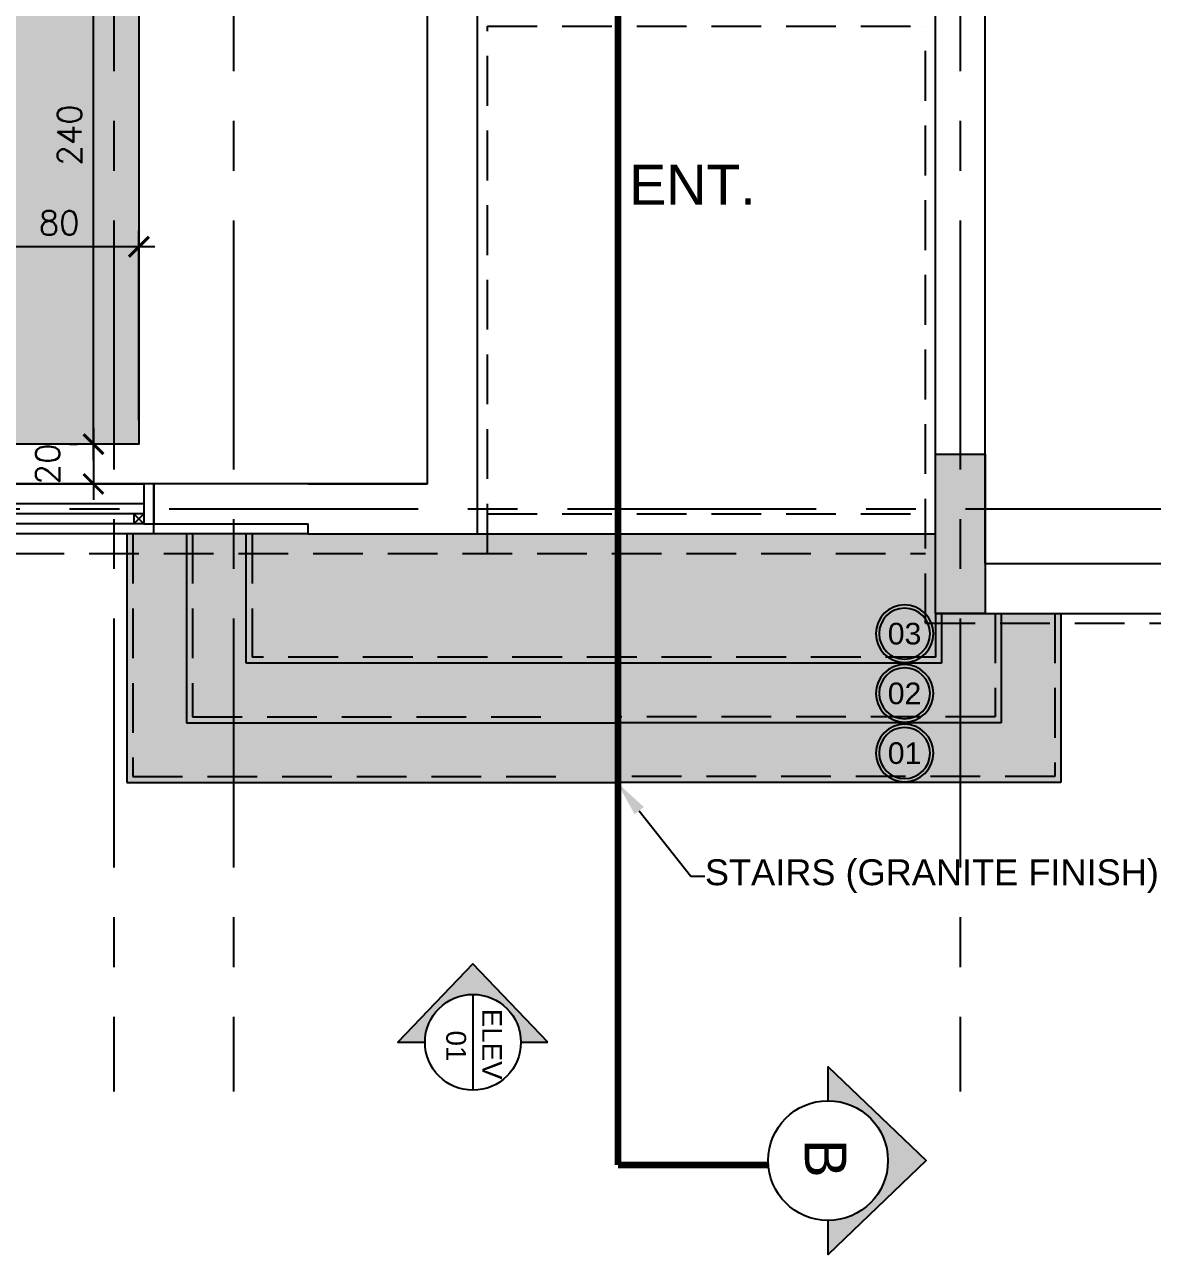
# Model space of a CAD drawing. Header units: centimetres. Extents: x -2093 to 2270, y -944 to 3084.
# Drawn here: x -1442 to -876, y 441 to 1059 of the extents above; entities that cross this region are included whole.
import ezdxf
from ezdxf import colors
from ezdxf.entities.mleader import LeaderData, LeaderLine
from ezdxf.enums import TextEntityAlignment as Align
from ezdxf.math import Vec2, Vec3

# ---------------------------------------------------------------- set-up
doc = ezdxf.new("R2010")
doc.units = ezdxf.units.CM
doc.header["$LTSCALE"] = 100
doc.header["$MEASUREMENT"] = 0
for name, pattern in [('A0-01 FLOOR PLANS$0$HIDDEN', [0.375, 0.25, -0.125]), ('GRID$0$GRID$0$XREF GRID$0$GRIDS$0$CENTER', [2, 1.25, -0.25, 0.25, -0.25]), ('XREF CUTTING LINES$0$ACAD_ISO10W100', [18, 12, -3, 0, -3]), ('XREF CUTTING LINES$0$DASHDOT', [1, 0.5, -0.25, 0, -0.25])]:
    doc.linetypes.add(name, pattern=pattern)
for name, color, linetype in [('A0-01 FLOOR PLANS$0$ARROW INDICATOR', 4, 'Continuous'), ('A0-01 FLOOR PLANS$0$HATCH', 8, 'Continuous'), ('A0-01 FLOOR PLANS$0$HIDDEN -03', 8, 'A0-01 FLOOR PLANS$0$HIDDEN'), ('A0-01 FLOOR PLANS$0$LVL', 2, 'Continuous'), ('A0-01 FLOOR PLANS$0$NUMBERS', 1, 'Continuous'), ('A0-01 FLOOR PLANS$0$STAIRS', 4, 'Continuous'), ('A0-01 FLOOR PLANS$0$TEXT', 3, 'Continuous'), ('A0-01 FLOOR PLANS$0$WALL-01', 7, 'Continuous'), ('A0-01 FLOOR PLANS$0$WALL-03', 2, 'Continuous'), ('A0-01 FLOOR PLANS$0$WALL-04', 1, 'Continuous'), ('A0-01 FLOOR PLANS$0$WINDOW', 1, 'Continuous'), ('DIM IN', 1, 'Continuous'), ('FURNITURE', 111, 'Continuous'), ('GRID$0$XREF GRID', 11, 'GRID$0$GRID$0$XREF GRID$0$GRIDS$0$CENTER'), ('HATCH', 8, 'Continuous'), ('ID_Ceiling_01', 161, 'Continuous'), ('XREF CUTTING LINES$0$ELEV', 2, 'XREF CUTTING LINES$0$ACAD_ISO10W100'), ('XREF CUTTING LINES$0$SECTION LINE', 6, 'XREF CUTTING LINES$0$DASHDOT'), ('XREF CUTTING LINES$0$WALL SECT LINE', 6, 'XREF CUTTING LINES$0$DASHDOT'), ('XREF GF COL$0$COLUMN', 6, 'Continuous'), ('XREF GF COL$0$COLUMN HATCH', 201, 'Continuous')]:
    doc.layers.add(name, color=color, linetype=linetype)
doc.styles.add('22', font='romans.shx')
doc.styles.add('A0-01 FLOOR PLANS$0$02-Ground$0$ATTRIBUTE', font='ROMANS.shx')
doc.styles.add('A0-01 FLOOR PLANS$0$ART', font='arial.ttf')
doc.styles.add('A0-01 FLOOR PLANS$0$ART-PS-1', font='arial.ttf', dxfattribs={"height": 20})
doc.styles.add('A0-01 FLOOR PLANS$0$GRIDS$0$20', font='romans.shx')
doc.styles.add('XREF CUTTING LINES$0$ART', font='arial.ttf')
doc.styles.add('XREF CUTTING LINES$0$ART-PS-1', font='arial.ttf', dxfattribs={"height": 20})
doc.dimstyles.new('100', dxfattribs={"dimtxt": 12, "dimasz": 10, "dimexe": 8, "dimexo": 12, "dimgap": 6, "dimtad": 1, "dimdec": 0, "dimzin": 0, "dimdsep": 46, "dimtxsty": '22', "dimblk": 'ARCHTICK', "dimcen": 30, "dimdle": 8, "dimclrd": 1, "dimclre": 1, "dimclrt": 2, "dimadec": 0, "dimazin": 0, "dimtfac": 1, "dimtdec": 0, "dimtmove": 2, "dimatfit": 3, "dimldrblk": 'OBLIQUE', "dimfxl": 100, "dimtolj": 1, "dimtzin": 0, "dimarcsym": 0})

# ---------------------------------------------------------------- blocks, each defined once
blk = doc.blocks.new('A0-01 FLOOR PLANS$0$W02')
at = {"layer": 'A0-01 FLOOR PLANS$0$WINDOW'}
for p, q in [((-1827.500000000025, 660.0000000000057), (-1597.500000000025, 660.0000000000057)), ((-1597.500000000025, 650.0000000000057), (-1827.500000000025, 650.0000000000057)), ((-1715.000000000025, 650.0000021824483), (-1710.000000000025, 645.0000000000057)), ((-1715.000000000025, 640.0000000000055), (-1715.000000000025, 650.0000000000057)), ((-1710.000000000025, 650.0000000000057), (-1715.000000000025, 645.0000000000056)), ((-1710.000000000025, 640.0000000000055), (-1710.000000000025, 650.0000000000057)), ((-1597.500000000025, 645.0000000000057), (-1827.500000000025, 645.0000000000057)), ((-1827.500000000025, 645.0000000000056), (-1822.500000000025, 640.0000000000057)), ((-1822.500000000025, 645.0000000000057), (-1827.500000000025, 640.0000000000057)), ((-1822.500000000025, 645.0000000000057), (-1822.500000000025, 640.0000000000057)), ((-1715.000000000025, 645.0000000000056), (-1710.000000000025, 640.0000000000057)), ((-1710.000000000025, 645.0000000000057), (-1715.000000000025, 640.0000000000057)), ((-1602.500000000025, 645.0000000000056), (-1597.500000000025, 640.0000000000057)), ((-1597.500000000025, 645.0000000000057), (-1602.500000000025, 640.0000000000057)), ((-1602.500000000025, 645.0000000000056), (-1602.500000000025, 640.0000000000057)), ((-1597.500000000025, 640.0000000000057), (-1827.500000000025, 640.0000000000057))]:
    blk.add_line(p, q, dxfattribs=at)
for points in [[(-1832.500000000025, 640.0000000000057), (-1827.500000000025, 640.0000000000057), (-1827.500000000025, 660.0000000000057), (-1832.500000000025, 660.0000000000057)], [(-1597.500000000025, 640.0000000000057), (-1592.500000000025, 640.0000000000057), (-1592.500000000025, 660.0000000000057), (-1597.500000000025, 660.0000000000057)]]:
    blk.add_lwpolyline(points, close=True, dxfattribs=at)
blk = doc.blocks.new('XREF CUTTING LINES')
at = {"layer": 'XREF CUTTING LINES$0$ELEV'}
h = blk.add_hatch(color=251, dxfattribs=at)
edge = h.paths.add_edge_path()
edge.add_line((-1179.553001073057, 547.5089298738749), (-1193.175697260544, 547.5089298738749))
edge.add_ellipse((-1217.242223045456, 547.5089298738749), major_axis=(-17.01760358211501, 17.01760358211502), ratio=0.9999999999999889, start_angle=225.0000000000003, end_angle=405.0000000000003)
edge.add_line((-1241.308748830375, 547.5089298738749), (-1254.931445017878, 547.5089298738749))
edge.add_line((-1254.93144501787, 547.5089298738749), (-1217.242223045448, 586.891165150871))
edge.add_line((-1217.242223045448, 586.891165150871), (-1179.553001073057, 547.5089298738749))
at = {"layer": 'XREF CUTTING LINES$0$SECTION LINE'}
h = blk.add_hatch(color=251, dxfattribs=at)
edge = h.paths.add_edge_path()
edge.add_line((-1038.915229019428, 535.1856537773255), (-1038.915229019428, 518.1572835429663))
edge.add_ellipse((-1038.915229019428, 488.0741263118267), major_axis=(21.27200447764375, -21.27200447764378), ratio=0.9999999999999887, start_angle=-45.000000000000284, end_angle=134.9999999999997, ccw=False)
edge.add_line((-1038.915229019428, 457.9909690806775), (-1038.915229019428, 440.9625988463087))
edge.add_line((-1038.915229019428, 440.9625988463085), (-989.6874349231832, 488.0741263118363))
edge.add_line((-989.6874349231825, 488.0741263118267), (-1038.915229019427, 535.1856537773256))
at = {"layer": 'XREF CUTTING LINES$0$ELEV', "color": 2, "linetype": 'Continuous'}
blk.add_line((-1217.242223045456, 571.5754556587914), (-1217.242223045456, 523.4424040889596), dxfattribs=at)
for points in [[(-1179.553001073049, 547.5089298738749), (-1217.242223045448, 586.891165150871), (-1254.931445017863, 547.5089298738749), (-1241.308748830372, 547.5089298738749)], [(-1193.17569726054, 547.5089298738749), (-1179.553001073049, 547.5089298738749)]]:
    blk.add_lwpolyline(points, dxfattribs=at)
blk.add_circle((-1217.242223045456, 547.5089298738749), 24.06652578491579, dxfattribs=at)
at = {"layer": 'XREF CUTTING LINES$0$SECTION LINE', "color": 2, "linetype": 'Continuous'}
blk.add_lwpolyline([(-1038.915229019428, 518.1572835429663), (-1038.915229019428, 535.1856537773351), (-989.6874349231825, 488.0741263118267), (-1038.915229019428, 440.9625988463085), (-1038.915229019428, 457.9909690806775)], dxfattribs=at)
blk.add_circle((-1038.915229019428, 488.0741263118267), 30.08315723114473, dxfattribs=at)
at = {"layer": 'XREF CUTTING LINES$0$WALL SECT LINE', "const_width": 3.317877843354462}
for points in [[(-1068.91760389405, 2787.387445794906), (-1144.443390814088, 2787.387445794906), (-1144.443390814383, 485.8709806342961)], [(-1144.443390814088, 485.8709806342961), (-1068.91760389405, 485.8709806342961)]]:
    blk.add_lwpolyline(points, dxfattribs=at)
at = {"layer": 'XREF CUTTING LINES$0$ELEV', "style": 'XREF CUTTING LINES$0$ART-PS-1'}
for s, p in [('ELEV', (-1207.613572238548, 546.5760815533283)), ('01', (-1225.662827706396, 545.6779460530843))]:
    blk.add_text(s, height=9.953633530063387, rotation=270, dxfattribs=at).set_placement(p, align=Align.MIDDLE_CENTER)
at = {"layer": 'XREF CUTTING LINES$0$SECTION LINE', "color": 2, "style": 'XREF CUTTING LINES$0$ART'}
blk.add_text('B', height=20.90263041312467, rotation=270, dxfattribs=at).set_placement((-1040.124760361306, 489.2566208240318), align=Align.MIDDLE_CENTER)
blk = doc.blocks.new('XREF GF COL')
at = {"layer": 'XREF GF COL$0$COLUMN HATCH'}
blk.add_hatch(color=256, dxfattribs=at).paths.add_polyline_path([(-11269.69592813422, 843.0000000000057), (-11294.69592813422, 843.0000000000057), (-11294.69592813422, 763.0000000000057), (-11269.69592813422, 763.0000000000057)])
at = {"layer": 'XREF GF COL$0$COLUMN'}
blk.add_lwpolyline([(-11294.69592813422, 843.0000000000057), (-11269.69592813422, 843.0000000000057), (-11269.69592813422, 763.0000000000057), (-11294.69592813422, 763.0000000000057)], close=True, dxfattribs=at)
blk = doc.blocks.new('GRID')
at = {"layer": 'GRID$0$XREF GRID'}
for p, q in [((-1397.500000000025, 2960.330839352368, 0.00248619643663347), (-1397.500000000025, 522.762848807519, -0.00167551085159826)), ((-1337.500000000025, 2960.330839349383), (-1337.500000000025, 522.7628488045343, -0.00416170728823173)), ((-972.5000000000261, 2960.330839349384, 0.00416170728823173), (-972.5000000000261, 522.7628488045357)), ((-1969.804241438601, 815.5000000000416), (-230.2361929991453, 815.5000000000407))]:
    blk.add_line(p, q, dxfattribs=at)
blk = doc.blocks.new('A0-01 FLOOR PLANS$0$02-Ground$0$A$C4F2068BA')
for p, q in [((0.4000000372320756, 0.6374428982243843), (0.4000000372320756, 0.1625566975845287)), ((1.815603450622268, 0.3999997979044565), (0.1625569369121478, 0.3999997979044565))]:
    blk.add_line(p, q)
at = {"color": 8, "const_width": 0.2}
for points in [[(0.4000000372320756, 0.4999997979102773, -0.4142135623730951), (0.5000000372233444, 0.3999997979044565, -0.4142135623730737)], [(0.4000000372320756, 0.2999997978986357, -0.4142135623730951), (0.3000000372262548, 0.3999997979044565, -0.4142135623730737)]]:
    blk.add_lwpolyline(points, format="xyb", dxfattribs=at)
blk.add_circle((0.4000000372320756, 0.3999997979044565), 0.2)
blk = doc.blocks.new('A0-01 FLOOR PLANS$0$02-Ground$0$123')
at = {"ltscale": 0.1}
blk.add_blockref('A0-01 FLOOR PLANS$0$02-Ground$0$A$C4F2068BA', (-0.4000000372320756, -0.3999997979044565), dxfattribs=at)
blk = doc.blocks.new('A0-01 FLOOR PLANS$0$02-Ground$0$LEVEL- PLAN')
at = {"layer": 'A0-01 FLOOR PLANS$0$LVL', "ltscale": 0.1}
blk.add_blockref('A0-01 FLOOR PLANS$0$02-Ground$0$123', (7.275957614183426e-12, -7.275957614183426e-12), dxfattribs=at)
at = {"layer": 'A0-01 FLOOR PLANS$0$LVL', "ltscale": 0.1, "style": 'A0-01 FLOOR PLANS$0$02-Ground$0$ATTRIBUTE', "width": 0.8, "flags": 4}
blk.add_attdef('%%P0.00', (0.2027841417951244, 0.09261878275742319), '', height=0.25, dxfattribs=at)
blk.add_attdef('LVL', text='', height=0.25, dxfattribs=at).set_placement((0.7450624139863216, -0.3271430782544904), align=Align.CENTER)
blk = doc.blocks.new('A0-01 FLOOR PLANS$0$NUMBER')
at = {"layer": 'A0-01 FLOOR PLANS$0$NUMBERS'}
blk.add_circle((0, 0), 65, dxfattribs=at)
at = {"layer": 'A0-01 FLOOR PLANS$0$NUMBERS', "color": 8}
blk.add_circle((0, 0), 57.5, dxfattribs=at)
blk = doc.blocks.new('A0-01 FLOOR PLANS$0$OUTDOOR')
at = {"layer": 'A0-01 FLOOR PLANS$0$STAIRS'}
for p, q in [((-1391.116348528466, 803.0000000000407), (-1391.116348528466, 677.9999999999939)), ((-1361.116348528466, 803.0000000000407), (-1361.116348528466, 708.000000000017)), ((-1331.116348528466, 738.000000000017), (-1331.116348528466, 803.0000000000405)), ((-982, 763.0000000000057), (-982, 738.0000000000405)), ((-952.0000000000005, 763.000000000008), (-952, 708.0000000000405)), ((-922, 763.0000000000105), (-922, 678.000000000017)), ((-982, 738.0000000000405), (-1331.116348528466, 738.000000000017)), ((-1361.116348528466, 708.000000000017), (-1144.851945433347, 708.000000000017)), ((-952, 708.0000000000405), (-1144.851945433324, 708.000000000017)), ((-1391.116348528466, 678.0000000000055), (-1144.851945433324, 677.9999999999939)), ((-922, 678.0000000000289), (-1144.851945433347, 677.9999999999939))]:
    blk.add_line(p, q, dxfattribs=at)
at = {"layer": 'A0-01 FLOOR PLANS$0$STAIRS', "color": 8, "linetype": 'A0-01 FLOOR PLANS$0$HIDDEN'}
for p, q in [((-1388.116348528466, 803.0000000000408), (-1388.116348528466, 681.0000000000282)), ((-1358.116348528466, 803.0000000000407), (-1358.116348528466, 711.00000000004)), ((-1328.116348528466, 803.0000000000406), (-1328.116348528466, 741.0000000000173)), ((-985, 763.0000000000057), (-985, 741.0000000000402)), ((-955.0000000000005, 763.000000000008), (-955, 711.0000000000401)), ((-925, 763.0000000000105), (-925, 681.0000000000284)), ((-985, 741.0000000000402), (-1328.116348528466, 741.0000000000173)), ((-1358.116348528466, 711.00000000004), (-1171.264403095142, 711.0000000000173)), ((-955, 711.0000000000401), (-1144.851945433324, 711.000000000017)), ((-1388.116348528466, 681.0000000000282), (-1171.264403095119, 680.9999999999941)), ((-925, 681.0000000000284), (-1144.851945433347, 680.9999999999939))]:
    blk.add_line(p, q, dxfattribs=at)
at = {"layer": 'A0-01 FLOOR PLANS$0$STAIRS', "color": 8}
blk.add_lwpolyline([(-1215, 803.0000000000057), (-985, 803.0000000000057)], dxfattribs=at)
blk = doc.blocks.new('_ARCHTICK')
at = {"color": 0, "linetype": 'ByBlock', "const_width": 0.15}
blk.add_lwpolyline([(-0.5, -0.5), (0.5, 0.5)], dxfattribs=at)
blk = doc.blocks.new('*D42')
at = {"layer": 'DIM IN', "color": 1, "lineweight": -2, "transparency": 16777216}
for p, q in [((-1465, 920.0000000000057), (-1465, 955.1357413199925)), ((-1385, 860.0000000000057), (-1385, 955.1357413199925)), ((-1377, 947.1357413199925), (-1473, 947.1357413199925))]:
    blk.add_line(p, q, dxfattribs=at)
at = {"layer": 'DIM IN', "color": 1, "lineweight": -2, "transparency": 16777216, "xscale": 10, "yscale": 10, "zscale": 10, "rotation": 180}
blk.add_blockref('_ARCHTICK', (-1465, 947.1357413199925), dxfattribs=at)
at = {"layer": 'DIM IN', "color": 1, "lineweight": -2, "transparency": 16777216, "xscale": 10, "yscale": 10, "zscale": 10}
blk.add_blockref('_ARCHTICK', (-1385, 947.1357413199925), dxfattribs=at)
at = {"layer": 'DIM IN', "color": 2, "transparency": 16777216, "insert": (-1425, 959.1357413199925), "char_height": 12, "attachment_point": 5, "style": '22'}
blk.add_mtext('\\A1;80', dxfattribs=at)
blk = doc.blocks.new('_OBLIQUE')
at = {"color": 0, "linetype": 'ByBlock'}
blk.add_line((-0.5, -0.5), (0.5, 0.5), dxfattribs=at)
blk = doc.blocks.new('*D45')
at = {"layer": 'DIM IN', "color": 1, "lineweight": -2, "transparency": 16777216}
for p, q in [((-1407.811259924984, 840.0000000000063), (-1407.811259924984, 1096.000000000006)), ((-1397, 1088.000000000006), (-1415.811259924984, 1088.000000000006)), ((-1397, 848.0000000000063), (-1415.811259924984, 848.0000000000063))]:
    blk.add_line(p, q, dxfattribs=at)
at = {"layer": 'DIM IN', "color": 1, "lineweight": -2, "transparency": 16777216, "xscale": 10, "yscale": 10, "zscale": 10}
for p, rotation in [((-1407.811259924984, 1088.000000000006), 90), ((-1407.811259924984, 848.0000000000063), 270)]:
    blk.add_blockref('_ARCHTICK', p, dxfattribs=dict(at, rotation=rotation))
at = {"layer": 'DIM IN', "color": 2, "transparency": 16777216, "insert": (-1419.811259924983, 1003.300514504375), "char_height": 12, "attachment_point": 5, "rotation": 90, "style": '22'}
blk.add_mtext('\\A1;240', dxfattribs=at)
blk = doc.blocks.new('*D65')
at = {"layer": 'DIM IN', "color": 1, "lineweight": -2, "transparency": 16777216}
for p, q in [((-1407.811259924984, 856.0000000000061), (-1407.811259924984, 820.0000000000061)), ((-1419.811259924983, 848.0000000000061), (-1415.811259924984, 848.0000000000061)), ((-1419.811259924983, 828.0000000000061), (-1415.811259924984, 828.0000000000061))]:
    blk.add_line(p, q, dxfattribs=at)
at = {"layer": 'DIM IN', "color": 1, "lineweight": -2, "transparency": 16777216, "xscale": 10, "yscale": 10, "zscale": 10}
for p, rotation in [((-1407.811259924984, 848.0000000000061), 90), ((-1407.811259924984, 828.0000000000061), 270)]:
    blk.add_blockref('_ARCHTICK', p, dxfattribs=dict(at, rotation=rotation))
at = {"layer": 'DIM IN', "color": 2, "transparency": 16777216, "insert": (-1430.811259924984, 838.0000000000064), "char_height": 12, "attachment_point": 5, "rotation": 90, "style": '22'}
blk.add_mtext('\\A1;20', dxfattribs=at)
blk = doc.blocks.new('A0-01 FLOOR PLANS')
at = {"layer": 'A0-01 FLOOR PLANS$0$HATCH'}
h = blk.add_hatch(dxfattribs=at)
h.set_pattern_fill('DOTS', color=8, scale=50)
h.set_pattern_definition([(0, (0, 0), (1.5625, 3.125), [0, -3.125])])
h.paths.add_polyline_path([(-1391.116348528466, 803.0000000000055), (-985, 803.0000000000055), (-985, 763.0000000000055), (-922, 763.0000000000109), (-922, 678.0000000000291), (-1391.116348528466, 678.0000000000291)])
at = {"layer": 'A0-01 FLOOR PLANS$0$HIDDEN -03'}
for p, q in [((-1210, 793.0000000000055), (-1210, 1058.000000000005)), ((-1210, 1058.000000000005), (-990, 1058.000000000006)), ((-990, 758.0000000000055), (-990, 1058.000000000006)), ((-1210, 813.0000000000055), (-990, 813.0000000000055)), ((-1784.999999999996, 793.0000000000055), (-990, 793.0000000000055)), ((-990, 758.0000000000055), (-834.9999999999999, 758.0000000000055))]:
    blk.add_line(p, q, dxfattribs=at)
at = {"layer": 'A0-01 FLOOR PLANS$0$WALL-01'}
for p, q in [((-960, 788.0000000000055), (-960.0000000000005, 1438.000000000005)), ((-1240, 828.0000000000055), (-1240, 1088.000000000005)), ((-1215, 803.0000000000055), (-1215, 1063.000000000005)), ((-985, 763.0000000000055), (-985, 1063.000000000005)), ((-1300, 828.0000000000055), (-1377.5, 828.0000000000055)), ((-1377.5, 828.0000000000055), (-1377.5, 808.0000000000055)), ((-1300, 828.0000000000055), (-1240, 828.0000000000055)), ((-1377.5, 808.0000000000055), (-1300, 808.0000000000055)), ((-1300, 803.0000000000055), (-1300, 808.0000000000055)), ((-1300, 803.0000000000055), (-1215, 803.0000000000055)), ((-960, 788.0000000000055), (-694.9999999999999, 788.0000000000055)), ((-985, 763.0000000000055), (-694.9999999999999, 763.0000000000055))]:
    blk.add_line(p, q, dxfattribs=at)
at = {"layer": 'A0-01 FLOOR PLANS$0$WALL-03'}
for p, q in [((-1377.5, 803.0000000000055), (-1377.5, 808.0000000000055)), ((-1377.5, 803.0000000000055), (-1617.5, 803.0000000000055)), ((-1300, 803.0000000000055), (-1377.5, 803.0000000000055))]:
    blk.add_line(p, q, dxfattribs=at)
at = {"layer": 'A0-01 FLOOR PLANS$0$WALL-04'}
blk.add_line((-1215, 803.0000000000055), (-985, 803.0000000000055), dxfattribs=at)
at = {"layer": 'A0-01 FLOOR PLANS$0$LVL'}
ref = blk.add_blockref('A0-01 FLOOR PLANS$0$02-Ground$0$LEVEL- PLAN', (-1122.580199980208, 934.8682387565468), dxfattribs=dict(at, xscale=47.80922768457422, yscale=47.80922768457422, zscale=47.80922768457422, rotation=359.9470003599919))
ref.add_attrib('%%P0.00', '+60.0', (-1112.881154908117, 939.2873013618155), dxfattribs={"layer": '0', "ltscale": 0.1, "height": 11.95230692114356, "rotation": 359.9470003600083, "style": 'A0-01 FLOOR PLANS$0$GRIDS$0$20'})
ref.add_attrib('LVL', 'FFL.', dxfattribs={"layer": '0', "ltscale": 0.1, "height": 11.95230692114356, "rotation": 359.9470003600083, "style": 'A0-01 FLOOR PLANS$0$GRIDS$0$20'}).set_placement((-1086.973824334602, 919.1948376204273), align=Align.CENTER)
ref = blk.add_blockref('A0-01 FLOOR PLANS$0$02-Ground$0$LEVEL- PLAN', (-1264.42176712449, 639.1745036720858), dxfattribs=dict(at, xscale=47.80922768457422, yscale=47.80922768457422, zscale=47.80922768457422, rotation=359.9470003599919))
ref.add_attrib('%%P0.00', '+15.0', (-1254.722722052398, 643.5935662773536), dxfattribs={"layer": '0', "ltscale": 0.1, "height": 11.95230692114356, "rotation": 359.9470003600083, "style": 'A0-01 FLOOR PLANS$0$GRIDS$0$20'})
ref.add_attrib('LVL', 'FFL.', dxfattribs={"layer": '0', "ltscale": 0.1, "height": 11.95230692114356, "rotation": 359.9470003600083, "style": 'A0-01 FLOOR PLANS$0$GRIDS$0$20'}).set_placement((-1228.815391478884, 623.5011025359654), align=Align.CENTER)
at = {"layer": 'A0-01 FLOOR PLANS$0$NUMBERS', "xscale": -0.2224697851507073, "yscale": 0.2224697851507073, "zscale": 0.2780872314370521, "rotation": 90}
for p in [(-1000.48920905858, 752.7939518644889), (-1000.48920905858, 722.7939518644926), (-1000.48920905858, 692.7939518644653)]:
    blk.add_blockref('A0-01 FLOOR PLANS$0$NUMBER', p, dxfattribs=at)
at = {"layer": 'A0-01 FLOOR PLANS$0$STAIRS'}
blk.add_blockref('A0-01 FLOOR PLANS$0$OUTDOOR', (0, 0), dxfattribs=at)
at = {"layer": 'A0-01 FLOOR PLANS$0$WALL-01'}
blk.add_blockref('GRID', (0, 0), dxfattribs=at)
at = {"layer": 'A0-01 FLOOR PLANS$0$WINDOW'}
for name, p in [('XREF CUTTING LINES', (0, 0)), ('XREF GF COL', (10309.69592813422, 0)), ('A0-01 FLOOR PLANS$0$W02', (215.0000000000255, 168))]:
    blk.add_blockref(name, p, dxfattribs=at)
at = {"layer": 'A0-01 FLOOR PLANS$0$TEXT', "style": 'A0-01 FLOOR PLANS$0$ART-PS-1'}
blk.add_text('ENT.', height=20, dxfattribs=at).set_placement((-1138.805410767017, 968.326608938045))
at = {"layer": 'A0-01 FLOOR PLANS$0$TEXT', "style": 'A0-01 FLOOR PLANS$0$ART'}
for s, p in [('03', (-1000.48920905858, 752.7939518644889)), ('02', (-1000.48920905858, 722.7939518644926)), ('01', (-1000.48920905858, 692.7939518644653))]:
    blk.add_text(s, height=10.86278247800985, dxfattribs=at).set_placement(p, align=Align.MIDDLE_CENTER)
at = {"layer": 'A0-01 FLOOR PLANS$0$ARROW INDICATOR'}
ml = blk.add_multileader_mtext('Standard', dxfattribs=at)
ml.set_content('STAIRS (GRANITE FINISH)', color=256, style='A0-01 FLOOR PLANS$0$ART')
ml.set_leader_properties()
ml.build(insert=Vec2(0, 0))
ml.multileader.update_dxf_attribs({"text_right_attachment_type": 6, "dogleg_length": 0.36, "arrow_head_size": 18})
ctx = ml.context
ctx.base_point, ctx.char_height, ctx.arrow_head_size, ctx.landing_gap_size, ctx.plane_origin = Vec3(-1100.865417910345, 631.020107217133), 13, 18, 0.09, Vec3(-1144.851945433347, 677.9999999999945)
ctx.right_attachment = 6
notes = []
notes.append((ctx, [(0, (1, 1, 0), (-1107.826133532542, 631.020107217133), (1, 0), 6.960715622197413, [(0, [(-1144.851945433347, 677.9999999999945)], 0, [])])]))
ctx.mtext.insert, ctx.mtext.width, ctx.mtext.flow_direction = Vec3(-1100.775417910345, 639.4310894817991), 243.3585952566866, 5
for ctx, leaders in notes:
    for number, flags, end, landing, length, lines in leaders:
        leader = LeaderData()
        leader.index, (leader.has_last_leader_line, leader.has_dogleg_vector, leader.attachment_direction) = number, flags
        leader.last_leader_point, leader.dogleg_vector, leader.dogleg_length = Vec3(end), Vec3(landing), length
        for number, points, colour, breaks in lines:
            line = LeaderLine()
            line.index, line.vertices, line.color, line.breaks = number, Vec3.list(points), colors.encode_raw_color(colour), breaks
            leader.lines.append(line)
        ctx.leaders.append(leader)

msp = doc.modelspace()

# ---------------------------------------------------------------- hatches: boundary and pattern name
at = {"layer": 'HATCH'}
h = msp.add_hatch(dxfattribs=at)
h.set_pattern_fill('DOTS', color=2, scale=100)
h.set_pattern_definition([(0, (0, 0), (3.125, 6.25), [0, -6.25])])
h.paths.add_polyline_path([(-980, 2108.000000000005), (-980, 1088.000000000006), (-1385, 1088.000000000006), (-1385, 848.0000000000057), (-1755, 848.0000000000057), (-1755, 1428.000000000006), (-1385, 1428.000000000006), (-1385, 2108.000000000005)])
h.paths.add_polyline_path([(-1675, 1348.000000000006), (-1465, 1348.000000000006), (-1465, 928.0000000000057), (-1675, 928.0000000000057)], flags=16)
h.paths.add_polyline_path([(-1060, 1428.000000000006), (-1305, 1428.000000000006), (-1305, 1168.000000000006), (-1060, 1168.000000000006)], flags=16)
h.paths.add_polyline_path([(-1060, 1608.000000000006), (-1305, 1608.000000000006), (-1305, 2028.000000000005), (-1060, 2028.000000000005)], flags=16)

# ---------------------------------------------------------------- linework, layer by layer
at = {"layer": 'ID_Ceiling_01'}
msp.add_line((-1240, 828.0000000000057), (-1755, 828.000000000006), dxfattribs=at)
msp.add_lwpolyline([(-980, 2108.000000000005), (-980, 1088.000000000006), (-1385, 1088.000000000006), (-1385, 848.0000000000057), (-1755, 848.0000000000057), (-1755, 1428.000000000006), (-1385, 1428.000000000006), (-1385, 2108.000000000005)], close=True, dxfattribs=at)

# ---------------------------------------------------------------- block references
at = {"layer": 'FURNITURE'}
msp.add_blockref('A0-01 FLOOR PLANS', (0, 0), dxfattribs=at)

# ---------------------------------------------------------------- dimensions: what is measured, and where the dimension line sits
at = {"layer": 'DIM IN'}
dim = msp.add_linear_dim(base=(-1407.811259924984, 1088.000000000006), p1=(-1385, 848.0000000000058), p2=(-1385, 1088.000000000006), angle=90, dimstyle='100', override={"dimfxl": 0.075}, dxfattribs=at)
dim.commit()
dim.dimension.update_dxf_attribs({"geometry": '*D45', "text_midpoint": (-1419.811259924983, 1003.300514504375), "dimtype": 160})
dim = msp.add_linear_dim(base=(-1465, 947.1357413199925), p1=(-1385, 848.0000000000057), p2=(-1465, 908.0000000000057), dimstyle='100', override={"dimfxl": 0.075}, dxfattribs=at)
dim.commit()
dim.dimension.update_dxf_attribs({"geometry": '*D42', "text_midpoint": (-1425, 959.1357413199925)})
dim = msp.add_linear_dim(base=(-1407.811259924984, 828.0000000000061), p1=(-1407.811259924983, 848.0000000000057), p2=(-1407.811259924983, 828.0000000000057), angle=90, dimstyle='100', override={"dimfxl": 0.075}, dxfattribs=at)
dim.commit()
dim.dimension.update_dxf_attribs({"geometry": '*D65', "text_midpoint": (-1430.811259924984, 838.0000000000064)})

# ---------------------------------------------------------------- next in the draw order: wipeouts: each hides what was drawn before it
for points in [[(-1134.7644763856974, 953.6381811572096), (-1042.524392251266, 976.4733513781625), (-1042.9743406597122, 919.4083052297178), (-1135.43940792273, 911.5881096991175)], [(-1188.2540752144432, 663.7378849699629), (-1184.5385211118721, 601.7076033172158), (-1287.481074819587, 605.6391029987093), (-1296.442100274284, 643.8619839101007), (-1259.5051800289825, 667.6693846514569)]]:
    msp.add_wipeout(points).dxf.layer = 'DIM IN'

doc.saveas('drawing.dxf')
